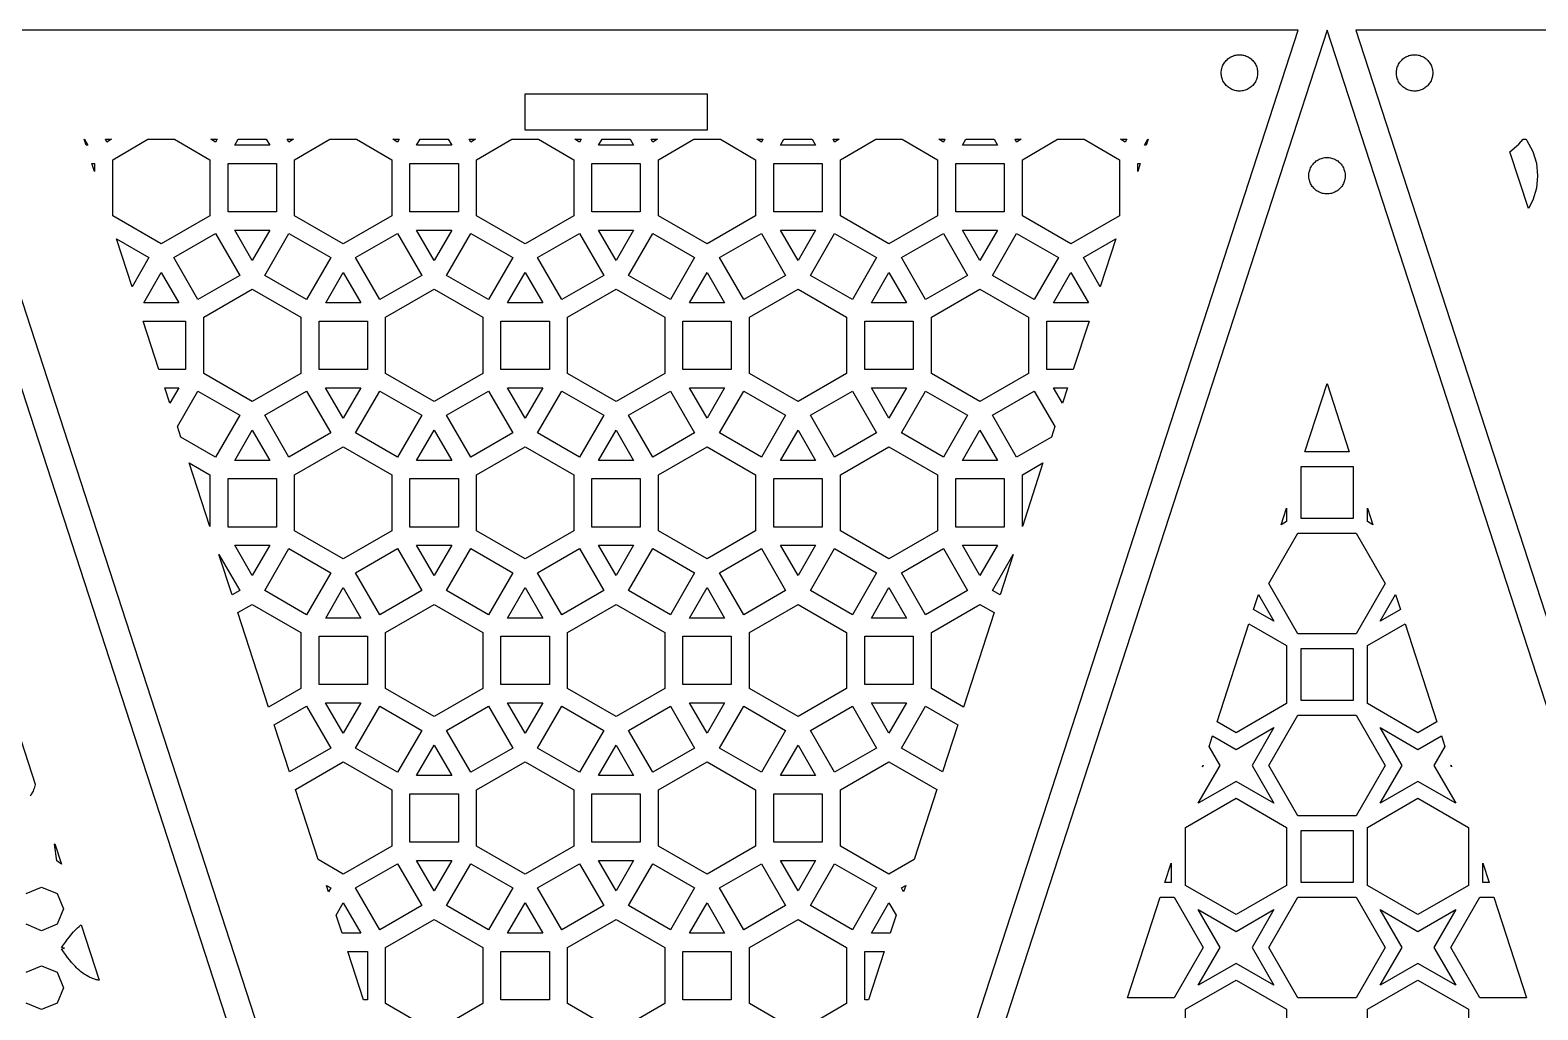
# Model space of a CAD drawing. Header units: metres. Extents: x 20 to 1108, y 20 to 485.
# Drawn here: x 265 to 430.8, y 143.1 to 250.8 of the extents above; entities that cross this region are included whole.
import ezdxf

# ---------------------------------------------------------------- set-up
doc = ezdxf.new("R2010")
doc.units = ezdxf.units.M

msp = doc.modelspace()

# ---------------------------------------------------------------- linework, layer by layer
for p, q in [((326.309, 20), (251.309, 250.826)), ((404.463, 250.826), (254.463, 250.826)), ((254.463, 250.826), (329.463, 20.0001)), ((329.463, 20.0001), (404.463, 250.826)), ((407.617, 250.826), (332.617, 20)), ((482.617, 20), (407.617, 250.826)), ((560.772, 250.826), (410.772, 250.826)), ((410.772, 250.826), (485.772, 20.0001)), ((396.131, 246.86), (396.181, 246.976)), ((396.181, 246.976), (396.239, 247.087)), ((396.239, 247.087), (396.302, 247.195)), ((396.302, 247.195), (396.373, 247.3)), ((396.373, 247.3), (396.45, 247.399)), ((396.45, 247.399), (396.534, 247.493)), ((396.534, 247.493), (396.622, 247.582)), ((396.622, 247.582), (396.716, 247.665)), ((396.716, 247.665), (396.816, 247.742)), ((396.816, 247.742), (396.919, 247.813)), ((396.919, 247.813), (397.028, 247.877)), ((397.028, 247.877), (397.14, 247.934)), ((397.14, 247.934), (397.255, 247.984)), ((397.255, 247.984), (397.373, 248.026)), ((397.373, 248.026), (397.493, 248.062)), ((397.493, 248.062), (397.617, 248.089)), ((397.617, 248.089), (397.741, 248.109)), ((397.741, 248.109), (397.866, 248.12)), ((397.866, 248.12), (397.992, 248.124)), ((397.992, 248.124), (398.117, 248.12)), ((398.117, 248.12), (398.242, 248.109)), ((398.242, 248.109), (398.366, 248.089)), ((398.366, 248.089), (398.489, 248.062)), ((398.489, 248.062), (398.609, 248.026)), ((398.609, 248.026), (398.727, 247.984)), ((398.727, 247.984), (398.843, 247.934)), ((398.843, 247.934), (398.954, 247.877)), ((398.954, 247.877), (399.063, 247.813)), ((399.063, 247.813), (399.166, 247.742)), ((399.166, 247.742), (399.266, 247.665)), ((399.266, 247.665), (399.361, 247.582)), ((399.361, 247.582), (399.449, 247.493)), ((399.449, 247.493), (399.533, 247.399)), ((399.533, 247.399), (399.609, 247.3)), ((399.609, 247.3), (399.68, 247.195)), ((399.68, 247.195), (399.743, 247.087)), ((399.743, 247.087), (399.801, 246.976)), ((399.801, 246.976), (399.851, 246.86)), ((415.384, 246.86), (415.434, 246.976)), ((415.434, 246.976), (415.492, 247.087)), ((415.492, 247.087), (415.555, 247.195)), ((415.555, 247.195), (415.626, 247.3)), ((415.626, 247.3), (415.703, 247.399)), ((415.703, 247.399), (415.787, 247.493)), ((415.787, 247.493), (415.874, 247.582)), ((415.874, 247.582), (415.969, 247.665)), ((415.969, 247.665), (416.069, 247.742)), ((416.069, 247.742), (416.172, 247.813)), ((416.172, 247.813), (416.281, 247.877)), ((416.281, 247.877), (416.392, 247.934)), ((416.392, 247.934), (416.508, 247.984)), ((416.508, 247.984), (416.626, 248.026)), ((416.626, 248.026), (416.747, 248.062)), ((416.747, 248.062), (416.87, 248.089)), ((416.87, 248.089), (416.994, 248.109)), ((416.994, 248.109), (417.119, 248.12)), ((417.119, 248.12), (417.244, 248.124)), ((417.244, 248.124), (417.37, 248.12)), ((417.37, 248.12), (417.495, 248.109)), ((417.495, 248.109), (417.619, 248.089)), ((417.619, 248.089), (417.742, 248.062)), ((417.742, 248.062), (417.862, 248.026)), ((417.862, 248.026), (417.98, 247.984)), ((417.98, 247.984), (418.095, 247.934)), ((418.095, 247.934), (418.207, 247.877)), ((418.207, 247.877), (418.316, 247.813)), ((418.316, 247.813), (418.419, 247.742)), ((418.419, 247.742), (418.519, 247.665)), ((418.519, 247.665), (418.613, 247.582)), ((418.613, 247.582), (418.702, 247.493)), ((418.702, 247.493), (418.786, 247.399)), ((418.786, 247.399), (418.862, 247.3)), ((418.862, 247.3), (418.933, 247.195)), ((418.933, 247.195), (418.997, 247.087)), ((418.997, 247.087), (419.054, 246.976)), ((419.054, 246.976), (419.104, 246.86)), ((395.992, 246.124), (395.995, 246.249)), ((395.995, 245.998), (395.992, 246.124)), ((395.995, 246.249), (396.007, 246.375)), ((396.007, 245.873), (395.995, 245.998)), ((396.007, 246.375), (396.027, 246.499)), ((396.027, 245.749), (396.007, 245.873)), ((396.027, 246.499), (396.054, 246.621)), ((396.054, 245.627), (396.027, 245.749)), ((396.054, 246.621), (396.089, 246.742)), ((396.089, 245.506), (396.054, 245.627)), ((396.089, 246.742), (396.131, 246.86)), ((396.131, 245.388), (396.089, 245.506)), ((396.181, 245.273), (396.131, 245.388)), ((399.851, 245.388), (399.801, 245.273)), ((399.851, 246.86), (399.893, 246.742)), ((399.893, 245.506), (399.851, 245.388)), ((399.893, 246.742), (399.928, 246.621)), ((399.928, 245.627), (399.893, 245.506)), ((399.928, 246.621), (399.955, 246.499)), ((399.955, 245.749), (399.928, 245.627)), ((399.955, 246.499), (399.975, 246.375)), ((399.975, 245.873), (399.955, 245.749)), ((399.975, 246.375), (399.987, 246.249)), ((399.987, 245.998), (399.975, 245.873)), ((399.987, 246.249), (399.992, 246.124)), ((399.992, 246.124), (399.987, 245.998)), ((415.244, 246.124), (415.248, 246.249)), ((415.248, 245.998), (415.244, 246.124)), ((415.248, 246.249), (415.26, 246.375)), ((415.26, 245.873), (415.248, 245.998)), ((415.26, 246.375), (415.28, 246.499)), ((415.28, 245.749), (415.26, 245.873)), ((415.28, 246.499), (415.307, 246.621)), ((415.307, 245.627), (415.28, 245.749)), ((415.307, 246.621), (415.342, 246.742)), ((415.342, 245.506), (415.307, 245.627)), ((415.342, 246.742), (415.384, 246.86)), ((415.384, 245.388), (415.342, 245.506)), ((415.434, 245.273), (415.384, 245.388)), ((419.104, 245.388), (419.054, 245.273)), ((419.104, 246.86), (419.146, 246.742)), ((419.146, 245.506), (419.104, 245.388)), ((419.146, 246.742), (419.181, 246.621)), ((419.181, 245.627), (419.146, 245.506)), ((419.181, 246.621), (419.208, 246.499)), ((419.208, 245.749), (419.181, 245.627)), ((419.208, 246.499), (419.228, 246.375)), ((419.228, 245.873), (419.208, 245.749)), ((419.228, 246.375), (419.24, 246.249)), ((419.24, 245.998), (419.228, 245.873)), ((419.24, 246.249), (419.244, 246.124)), ((419.244, 246.124), (419.24, 245.998)), ((319.463, 239.826), (319.463, 243.826)), ((319.463, 243.826), (339.463, 243.826)), ((339.463, 243.826), (339.463, 239.826)), ((396.239, 245.16), (396.181, 245.273)), ((396.302, 245.052), (396.239, 245.16)), ((396.373, 244.948), (396.302, 245.052)), ((396.45, 244.849), (396.373, 244.948)), ((396.534, 244.755), (396.45, 244.849)), ((396.622, 244.666), (396.534, 244.755)), ((396.716, 244.583), (396.622, 244.666)), ((396.816, 244.506), (396.716, 244.583)), ((396.919, 244.436), (396.816, 244.506)), ((397.028, 244.371), (396.919, 244.436)), ((397.14, 244.315), (397.028, 244.371)), ((397.255, 244.265), (397.14, 244.315)), ((397.373, 244.222), (397.255, 244.265)), ((397.493, 244.187), (397.373, 244.222)), ((397.617, 244.159), (397.493, 244.187)), ((397.741, 244.14), (397.617, 244.159)), ((397.866, 244.128), (397.741, 244.14)), ((397.992, 244.124), (397.866, 244.128)), ((398.117, 244.128), (397.992, 244.124)), ((398.242, 244.14), (398.117, 244.128)), ((398.366, 244.159), (398.242, 244.14)), ((398.489, 244.187), (398.366, 244.159)), ((398.609, 244.222), (398.489, 244.187)), ((398.727, 244.265), (398.609, 244.222)), ((398.843, 244.315), (398.727, 244.265)), ((398.954, 244.371), (398.843, 244.315)), ((399.063, 244.436), (398.954, 244.371)), ((399.166, 244.506), (399.063, 244.436)), ((399.266, 244.583), (399.166, 244.506)), ((399.361, 244.666), (399.266, 244.583)), ((399.449, 244.755), (399.361, 244.666)), ((399.533, 244.849), (399.449, 244.755)), ((399.609, 244.948), (399.533, 244.849)), ((399.68, 245.052), (399.609, 244.948)), ((399.743, 245.16), (399.68, 245.052)), ((399.801, 245.273), (399.743, 245.16)), ((415.492, 245.16), (415.434, 245.273)), ((415.555, 245.052), (415.492, 245.16)), ((415.626, 244.948), (415.555, 245.052)), ((415.703, 244.849), (415.626, 244.948)), ((415.787, 244.755), (415.703, 244.849)), ((415.874, 244.666), (415.787, 244.755)), ((415.969, 244.583), (415.874, 244.666)), ((416.069, 244.506), (415.969, 244.583)), ((416.172, 244.436), (416.069, 244.506)), ((416.281, 244.371), (416.172, 244.436)), ((416.392, 244.315), (416.281, 244.371)), ((416.508, 244.265), (416.392, 244.315)), ((416.626, 244.222), (416.508, 244.265)), ((416.747, 244.187), (416.626, 244.222)), ((416.87, 244.159), (416.747, 244.187)), ((416.994, 244.14), (416.87, 244.159)), ((417.119, 244.128), (416.994, 244.14)), ((417.244, 244.124), (417.119, 244.128)), ((417.37, 244.128), (417.244, 244.124)), ((417.495, 244.14), (417.37, 244.128)), ((417.619, 244.159), (417.495, 244.14)), ((417.742, 244.187), (417.619, 244.159)), ((417.862, 244.222), (417.742, 244.187)), ((417.98, 244.265), (417.862, 244.222)), ((418.095, 244.315), (417.98, 244.265)), ((418.207, 244.371), (418.095, 244.315)), ((418.316, 244.436), (418.207, 244.371)), ((418.419, 244.506), (418.316, 244.436)), ((418.519, 244.583), (418.419, 244.506)), ((418.613, 244.666), (418.519, 244.583)), ((418.702, 244.755), (418.613, 244.666)), ((418.786, 244.849), (418.702, 244.755)), ((418.862, 244.948), (418.786, 244.849)), ((418.933, 245.052), (418.862, 244.948)), ((418.997, 245.16), (418.933, 245.052)), ((419.054, 245.273), (418.997, 245.16)), ((271.195, 238.166), (270.98, 238.826)), ((270.98, 238.826), (271.011, 238.826)), ((271.011, 238.826), (271.392, 238.166)), ((273.32, 238.826), (273.999, 238.826)), ((273.49, 238.532), (273.32, 238.826)), ((273.999, 238.826), (273.49, 238.532)), ((274.123, 236.589), (277.999, 238.826)), ((277.999, 238.826), (280.927, 238.826)), ((280.927, 238.826), (284.803, 236.589)), ((284.928, 238.826), (285.607, 238.826)), ((285.437, 238.532), (284.928, 238.826)), ((285.607, 238.826), (285.437, 238.532)), ((287.535, 238.166), (287.916, 238.826)), ((287.916, 238.826), (291.011, 238.826)), ((291.011, 238.826), (291.392, 238.166)), ((293.32, 238.826), (293.999, 238.826)), ((293.49, 238.532), (293.32, 238.826)), ((293.999, 238.826), (293.49, 238.532)), ((294.123, 236.589), (297.999, 238.826)), ((297.999, 238.826), (300.927, 238.826)), ((300.927, 238.826), (304.803, 236.589)), ((304.928, 238.826), (305.607, 238.826)), ((305.437, 238.532), (304.928, 238.826)), ((305.607, 238.826), (305.437, 238.532)), ((307.535, 238.166), (307.916, 238.826)), ((307.916, 238.826), (311.011, 238.826)), ((311.011, 238.826), (311.392, 238.166)), ((313.32, 238.826), (313.999, 238.826)), ((313.49, 238.532), (313.32, 238.826)), ((313.999, 238.826), (313.49, 238.532)), ((314.123, 236.589), (317.999, 238.826)), ((317.999, 238.826), (320.927, 238.826)), ((339.463, 239.826), (319.463, 239.826)), ((320.927, 238.826), (324.803, 236.589)), ((324.928, 238.826), (325.607, 238.826)), ((325.437, 238.532), (324.928, 238.826)), ((325.607, 238.826), (325.437, 238.532)), ((327.535, 238.166), (327.916, 238.826)), ((327.916, 238.826), (331.011, 238.826)), ((331.011, 238.826), (331.392, 238.166)), ((333.32, 238.826), (333.999, 238.826)), ((333.49, 238.532), (333.32, 238.826)), ((333.999, 238.826), (333.49, 238.532)), ((334.123, 236.589), (337.999, 238.826)), ((337.999, 238.826), (340.927, 238.826)), ((340.927, 238.826), (344.803, 236.589)), ((344.928, 238.826), (345.607, 238.826)), ((345.437, 238.532), (344.928, 238.826)), ((345.607, 238.826), (345.437, 238.532)), ((347.535, 238.166), (347.916, 238.826)), ((347.916, 238.826), (351.011, 238.826)), ((351.011, 238.826), (351.392, 238.166)), ((353.32, 238.826), (353.999, 238.826)), ((353.49, 238.532), (353.32, 238.826)), ((353.999, 238.826), (353.49, 238.532)), ((354.123, 236.589), (357.999, 238.826)), ((357.999, 238.826), (360.927, 238.826)), ((360.927, 238.826), (364.803, 236.589)), ((364.928, 238.826), (365.607, 238.826)), ((365.437, 238.532), (364.928, 238.826)), ((365.607, 238.826), (365.437, 238.532)), ((367.535, 238.166), (367.916, 238.826)), ((367.916, 238.826), (371.011, 238.826)), ((371.011, 238.826), (371.392, 238.166)), ((373.32, 238.826), (373.999, 238.826)), ((373.49, 238.532), (373.32, 238.826)), ((373.999, 238.826), (373.49, 238.532)), ((374.123, 236.589), (377.999, 238.826)), ((377.999, 238.826), (380.927, 238.826)), ((380.927, 238.826), (384.803, 236.589)), ((384.928, 238.826), (385.607, 238.826)), ((385.437, 238.532), (384.928, 238.826)), ((385.607, 238.826), (385.437, 238.532)), ((387.535, 238.166), (387.916, 238.826)), ((387.947, 238.826), (387.732, 238.166)), ((387.916, 238.826), (387.947, 238.826)), ((428.722, 238.276), (429.173, 238.826)), ((429.173, 238.826), (429.5, 238.826)), ((429.5, 238.826), (429.592, 238.715)), ((429.592, 238.715), (430.239, 237.505)), ((271.392, 238.166), (271.195, 238.166)), ((291.392, 238.166), (287.535, 238.166)), ((311.392, 238.166), (307.535, 238.166)), ((331.392, 238.166), (327.535, 238.166)), ((351.392, 238.166), (347.535, 238.166)), ((371.392, 238.166), (367.535, 238.166)), ((387.732, 238.166), (387.535, 238.166)), ((427.731, 237.464), (428.722, 238.276)), ((429.753, 231.239), (427.731, 237.464)), ((430.239, 237.505), (430.637, 236.192)), ((271.844, 236.166), (272.123, 236.166)), ((272.123, 235.307), (271.844, 236.166)), ((272.123, 236.166), (272.123, 235.307)), ((274.123, 230.424), (274.123, 236.589)), ((284.803, 236.589), (284.803, 230.423)), ((286.803, 230.846), (286.803, 236.166)), ((286.803, 236.166), (292.123, 236.166)), ((292.123, 236.166), (292.123, 230.846)), ((294.123, 230.424), (294.123, 236.589)), ((304.803, 236.589), (304.803, 230.423)), ((306.803, 230.846), (306.803, 236.166)), ((306.803, 236.166), (312.123, 236.166)), ((312.123, 236.166), (312.123, 230.846)), ((314.123, 230.424), (314.123, 236.589)), ((324.803, 236.589), (324.803, 230.423)), ((326.803, 230.846), (326.803, 236.166)), ((326.803, 236.166), (332.123, 236.166)), ((332.123, 236.166), (332.123, 230.846)), ((334.123, 230.424), (334.123, 236.589)), ((344.803, 236.589), (344.803, 230.423)), ((346.803, 230.846), (346.803, 236.166)), ((346.803, 236.166), (352.123, 236.166)), ((352.123, 236.166), (352.123, 230.846)), ((354.123, 230.424), (354.123, 236.589)), ((364.803, 236.589), (364.803, 230.423)), ((366.803, 230.846), (366.803, 236.166)), ((366.803, 236.166), (372.123, 236.166)), ((372.123, 236.166), (372.123, 230.846)), ((374.123, 230.424), (374.123, 236.589)), ((384.803, 236.589), (384.803, 230.423)), ((386.803, 236.166), (387.082, 236.166)), ((387.082, 236.166), (386.803, 235.307)), ((386.803, 235.307), (386.803, 236.166)), ((405.68, 235.324), (405.715, 235.444)), ((405.715, 235.444), (405.758, 235.562)), ((405.758, 235.562), (405.808, 235.678)), ((405.808, 235.678), (405.865, 235.79)), ((405.865, 235.79), (405.929, 235.898)), ((405.929, 235.898), (405.999, 236.002)), ((405.999, 236.002), (406.076, 236.101)), ((406.076, 236.101), (406.159, 236.195)), ((406.159, 236.195), (406.248, 236.284)), ((406.248, 236.284), (406.343, 236.367)), ((406.343, 236.367), (406.442, 236.444)), ((406.442, 236.444), (406.546, 236.515)), ((406.546, 236.515), (406.654, 236.579)), ((406.654, 236.579), (406.766, 236.636)), ((406.766, 236.636), (406.881, 236.686)), ((406.881, 236.686), (406.999, 236.728)), ((406.999, 236.728), (407.12, 236.763)), ((407.12, 236.763), (407.242, 236.791)), ((407.242, 236.791), (407.367, 236.81)), ((407.367, 236.81), (407.492, 236.822)), ((407.492, 236.822), (407.617, 236.826)), ((407.617, 236.826), (407.743, 236.822)), ((407.743, 236.822), (407.868, 236.81)), ((407.868, 236.81), (407.992, 236.791)), ((407.992, 236.791), (408.115, 236.763)), ((408.115, 236.763), (408.236, 236.728)), ((408.236, 236.728), (408.354, 236.686)), ((408.354, 236.686), (408.469, 236.636)), ((408.469, 236.636), (408.581, 236.579)), ((408.581, 236.579), (408.689, 236.515)), ((408.689, 236.515), (408.793, 236.444)), ((408.793, 236.444), (408.892, 236.367)), ((408.892, 236.367), (408.987, 236.284)), ((408.987, 236.284), (409.076, 236.195)), ((409.076, 236.195), (409.159, 236.101)), ((409.159, 236.101), (409.236, 236.002)), ((409.236, 236.002), (409.306, 235.898)), ((409.306, 235.898), (409.37, 235.79)), ((409.37, 235.79), (409.427, 235.678)), ((409.427, 235.678), (409.477, 235.562)), ((409.477, 235.562), (409.52, 235.444)), ((409.52, 235.444), (409.555, 235.324)), ((430.637, 236.192), (430.772, 234.826)), ((405.617, 234.826), (405.621, 234.952)), ((405.621, 234.701), (405.617, 234.826)), ((405.621, 234.952), (405.633, 235.077)), ((405.633, 234.576), (405.621, 234.701)), ((405.633, 235.077), (405.653, 235.201)), ((405.653, 234.451), (405.633, 234.576)), ((405.653, 235.201), (405.68, 235.324)), ((405.68, 234.329), (405.653, 234.451)), ((405.715, 234.208), (405.68, 234.329)), ((405.758, 234.09), (405.715, 234.208)), ((405.808, 233.975), (405.758, 234.09)), ((405.865, 233.863), (405.808, 233.975)), ((405.929, 233.755), (405.865, 233.863)), ((405.999, 233.651), (405.929, 233.755)), ((409.306, 233.755), (409.236, 233.651)), ((409.37, 233.863), (409.306, 233.755)), ((409.427, 233.975), (409.37, 233.863)), ((409.477, 234.09), (409.427, 233.975)), ((409.52, 234.208), (409.477, 234.09)), ((409.555, 234.329), (409.52, 234.208)), ((409.555, 235.324), (409.582, 235.201)), ((409.582, 234.451), (409.555, 234.329)), ((409.582, 235.201), (409.602, 235.077)), ((409.602, 234.576), (409.582, 234.451)), ((409.602, 235.077), (409.614, 234.952)), ((409.614, 234.701), (409.602, 234.576)), ((409.614, 234.952), (409.617, 234.826)), ((409.617, 234.826), (409.614, 234.701)), ((430.772, 234.826), (430.637, 233.461)), ((406.076, 233.551), (405.999, 233.651)), ((406.159, 233.457), (406.076, 233.551)), ((406.248, 233.368), (406.159, 233.457)), ((406.343, 233.285), (406.248, 233.368)), ((406.442, 233.208), (406.343, 233.285)), ((406.546, 233.138), (406.442, 233.208)), ((406.654, 233.074), (406.546, 233.138)), ((406.766, 233.017), (406.654, 233.074)), ((406.881, 232.967), (406.766, 233.017)), ((406.999, 232.924), (406.881, 232.967)), ((407.12, 232.889), (406.999, 232.924)), ((407.242, 232.862), (407.12, 232.889)), ((407.367, 232.842), (407.242, 232.862)), ((407.492, 232.83), (407.367, 232.842)), ((407.617, 232.826), (407.492, 232.83)), ((407.743, 232.83), (407.617, 232.826)), ((407.868, 232.842), (407.743, 232.83)), ((407.992, 232.862), (407.868, 232.842)), ((408.115, 232.889), (407.992, 232.862)), ((408.236, 232.924), (408.115, 232.889)), ((408.354, 232.967), (408.236, 232.924)), ((408.469, 233.017), (408.354, 232.967)), ((408.581, 233.074), (408.469, 233.017)), ((408.689, 233.138), (408.581, 233.074)), ((408.793, 233.208), (408.689, 233.138)), ((408.892, 233.285), (408.793, 233.208)), ((408.987, 233.368), (408.892, 233.285)), ((409.076, 233.457), (408.987, 233.368)), ((409.159, 233.551), (409.076, 233.457)), ((409.236, 233.651), (409.159, 233.551)), ((430.239, 232.148), (429.753, 231.239)), ((430.637, 233.461), (430.239, 232.148)), ((279.463, 227.341), (274.123, 230.424)), ((284.803, 230.423), (279.463, 227.341)), ((292.123, 230.846), (286.803, 230.846)), ((299.463, 227.341), (294.123, 230.424)), ((304.803, 230.423), (299.463, 227.341)), ((312.123, 230.846), (306.803, 230.846)), ((319.463, 227.341), (314.123, 230.424)), ((324.803, 230.423), (319.463, 227.341)), ((332.123, 230.846), (326.803, 230.846)), ((339.463, 227.341), (334.123, 230.424)), ((344.803, 230.423), (339.463, 227.341)), ((352.123, 230.846), (346.803, 230.846)), ((359.463, 227.341), (354.123, 230.424)), ((364.803, 230.423), (359.463, 227.341)), ((372.123, 230.846), (366.803, 230.846)), ((379.463, 227.341), (374.123, 230.424)), ((384.803, 230.423), (379.463, 227.341)), ((287.534, 228.846), (291.391, 228.845)), ((289.463, 225.506), (287.534, 228.846)), ((291.391, 228.845), (289.463, 225.506)), ((307.534, 228.846), (311.391, 228.845)), ((309.463, 225.506), (307.534, 228.846)), ((311.391, 228.845), (309.463, 225.506)), ((327.534, 228.846), (331.391, 228.845)), ((329.463, 225.506), (327.534, 228.846)), ((331.391, 228.845), (329.463, 225.506)), ((347.534, 228.846), (351.391, 228.845)), ((349.463, 225.506), (347.534, 228.846)), ((351.391, 228.845), (349.463, 225.506)), ((367.534, 228.846), (371.391, 228.845)), ((369.463, 225.506), (367.534, 228.846)), ((371.391, 228.845), (369.463, 225.506)), ((274.538, 227.874), (278.097, 225.819)), ((276.247, 222.615), (274.538, 227.874)), ((280.829, 225.819), (285.437, 228.48)), ((285.437, 228.48), (288.097, 223.871)), ((290.829, 223.871), (293.49, 228.48)), ((293.49, 228.48), (298.097, 225.819)), ((300.829, 225.819), (305.437, 228.48)), ((305.437, 228.48), (308.097, 223.871)), ((310.829, 223.871), (313.49, 228.48)), ((313.49, 228.48), (318.097, 225.819)), ((320.829, 225.819), (325.437, 228.48)), ((325.437, 228.48), (328.097, 223.871)), ((330.829, 223.871), (333.49, 228.48)), ((333.49, 228.48), (338.097, 225.819)), ((340.829, 225.819), (345.437, 228.48)), ((345.437, 228.48), (348.097, 223.871)), ((350.829, 223.871), (353.49, 228.48)), ((353.49, 228.48), (358.097, 225.819)), ((360.829, 225.819), (365.437, 228.48)), ((365.437, 228.48), (368.097, 223.871)), ((370.829, 223.871), (373.49, 228.48)), ((373.49, 228.48), (378.097, 225.819)), ((380.829, 225.819), (384.388, 227.874)), ((384.388, 227.874), (382.679, 222.615)), ((278.097, 225.819), (276.247, 222.615)), ((283.49, 221.212), (280.829, 225.819)), ((298.097, 225.819), (295.437, 221.212)), ((303.49, 221.212), (300.829, 225.819)), ((318.097, 225.819), (315.437, 221.212)), ((323.49, 221.212), (320.829, 225.819)), ((338.097, 225.819), (335.437, 221.212)), ((343.49, 221.212), (340.829, 225.819)), ((358.097, 225.819), (355.437, 221.212)), ((363.49, 221.212), (360.829, 225.819)), ((378.097, 225.819), (375.437, 221.212)), ((382.679, 222.615), (380.829, 225.819)), ((277.535, 220.846), (279.463, 224.186)), ((279.463, 224.186), (281.392, 220.846)), ((288.097, 223.871), (283.49, 221.212)), ((295.437, 221.212), (290.829, 223.871)), ((297.535, 220.846), (299.463, 224.186)), ((299.463, 224.186), (301.392, 220.846)), ((308.097, 223.871), (303.49, 221.212)), ((315.437, 221.212), (310.829, 223.871)), ((317.535, 220.846), (319.463, 224.186)), ((319.463, 224.186), (321.392, 220.846)), ((328.097, 223.871), (323.49, 221.212)), ((335.437, 221.212), (330.829, 223.871)), ((337.535, 220.846), (339.463, 224.186)), ((339.463, 224.186), (341.392, 220.846)), ((348.097, 223.871), (343.49, 221.212)), ((355.437, 221.212), (350.829, 223.871)), ((357.535, 220.846), (359.463, 224.186)), ((359.463, 224.186), (361.392, 220.846)), ((368.097, 223.871), (363.49, 221.212)), ((375.437, 221.212), (370.829, 223.871)), ((377.535, 220.846), (379.463, 224.186)), ((379.463, 224.186), (381.392, 220.846)), ((284.123, 219.269), (289.463, 222.351)), ((289.463, 222.351), (294.803, 219.268)), ((304.123, 219.269), (309.463, 222.351)), ((309.463, 222.351), (314.803, 219.268)), ((324.123, 219.269), (329.463, 222.351)), ((329.463, 222.351), (334.803, 219.268)), ((344.123, 219.269), (349.463, 222.351)), ((349.463, 222.351), (354.803, 219.268)), ((364.123, 219.269), (369.463, 222.351)), ((369.463, 222.351), (374.803, 219.268)), ((281.392, 220.846), (277.535, 220.846)), ((301.392, 220.846), (297.535, 220.846)), ((321.392, 220.846), (317.535, 220.846)), ((341.392, 220.846), (337.535, 220.846)), ((361.392, 220.846), (357.535, 220.846)), ((381.392, 220.846), (377.535, 220.846)), ((279.201, 213.526), (277.472, 218.846)), ((277.472, 218.846), (282.123, 218.846)), ((282.123, 218.846), (282.123, 213.526)), ((284.123, 213.103), (284.123, 219.269)), ((294.803, 219.268), (294.803, 213.103)), ((296.803, 213.526), (296.803, 218.846)), ((296.803, 218.846), (302.123, 218.846)), ((302.123, 218.846), (302.123, 213.526)), ((304.123, 213.103), (304.123, 219.269)), ((314.803, 219.268), (314.803, 213.103)), ((316.803, 213.526), (316.803, 218.846)), ((316.803, 218.846), (322.123, 218.846)), ((322.123, 218.846), (322.123, 213.526)), ((324.123, 213.103), (324.123, 219.269)), ((334.803, 219.268), (334.803, 213.103)), ((336.803, 213.526), (336.803, 218.846)), ((336.803, 218.846), (342.123, 218.846)), ((342.123, 218.846), (342.123, 213.526)), ((344.123, 213.103), (344.123, 219.269)), ((354.803, 219.268), (354.803, 213.103)), ((356.803, 213.526), (356.803, 218.846)), ((356.803, 218.846), (362.123, 218.846)), ((362.123, 218.846), (362.123, 213.526)), ((364.123, 213.103), (364.123, 219.269)), ((374.803, 219.268), (374.803, 213.103)), ((376.803, 213.526), (376.803, 218.846)), ((376.803, 218.846), (381.454, 218.846)), ((381.454, 218.846), (379.726, 213.526)), ((282.123, 213.526), (279.201, 213.526)), ((289.463, 210.02), (284.123, 213.103)), ((294.803, 213.103), (289.463, 210.02)), ((302.123, 213.526), (296.803, 213.526)), ((309.463, 210.02), (304.123, 213.103)), ((314.803, 213.103), (309.463, 210.02)), ((322.123, 213.526), (316.803, 213.526)), ((329.463, 210.02), (324.123, 213.103)), ((334.803, 213.103), (329.463, 210.02)), ((342.123, 213.526), (336.803, 213.526)), ((349.463, 210.02), (344.123, 213.103)), ((354.803, 213.103), (349.463, 210.02)), ((362.123, 213.526), (356.803, 213.526)), ((369.463, 210.02), (364.123, 213.103)), ((374.803, 213.103), (369.463, 210.02)), ((379.726, 213.526), (376.803, 213.526)), ((279.85, 211.526), (281.391, 211.525)), ((280.406, 209.818), (279.85, 211.526)), ((281.391, 211.525), (280.406, 209.818)), ((281.237, 207.258), (283.49, 211.159)), ((283.49, 211.159), (288.097, 208.499)), ((290.829, 208.499), (295.437, 211.159)), ((295.437, 211.159), (298.097, 206.551)), ((297.534, 211.526), (301.391, 211.525)), ((299.463, 208.186), (297.534, 211.526)), ((301.391, 211.525), (299.463, 208.186)), ((300.829, 206.551), (303.49, 211.159)), ((303.49, 211.159), (308.097, 208.499)), ((310.829, 208.499), (315.437, 211.159)), ((315.437, 211.159), (318.097, 206.551)), ((317.534, 211.526), (321.391, 211.525)), ((319.463, 208.186), (317.534, 211.526)), ((321.391, 211.525), (319.463, 208.186)), ((320.829, 206.551), (323.49, 211.159)), ((323.49, 211.159), (328.097, 208.499)), ((330.829, 208.499), (335.437, 211.159)), ((335.437, 211.159), (338.097, 206.551)), ((337.534, 211.526), (341.391, 211.525)), ((339.463, 208.186), (337.534, 211.526)), ((341.391, 211.525), (339.463, 208.186)), ((340.829, 206.551), (343.49, 211.159)), ((343.49, 211.159), (348.097, 208.499)), ((350.829, 208.499), (355.437, 211.159)), ((355.437, 211.159), (358.097, 206.551)), ((357.534, 211.526), (361.391, 211.525)), ((359.463, 208.186), (357.534, 211.526)), ((361.391, 211.525), (359.463, 208.186)), ((360.829, 206.551), (363.49, 211.159)), ((363.49, 211.159), (368.097, 208.499)), ((370.829, 208.499), (375.437, 211.159)), ((375.437, 211.159), (377.69, 207.258)), ((377.534, 211.526), (379.076, 211.526)), ((378.521, 209.817), (377.534, 211.526)), ((379.076, 211.526), (378.521, 209.817)), ((405.169, 204.46), (407.617, 211.993)), ((407.617, 211.993), (410.066, 204.46)), ((281.614, 206.098), (281.237, 207.258)), ((288.097, 208.499), (285.437, 203.891)), ((293.49, 203.891), (290.829, 208.499)), ((308.097, 208.499), (305.437, 203.891)), ((313.49, 203.891), (310.829, 208.499)), ((328.097, 208.499), (325.437, 203.891)), ((333.49, 203.891), (330.829, 208.499)), ((348.097, 208.499), (345.437, 203.891)), ((353.49, 203.891), (350.829, 208.499)), ((368.097, 208.499), (365.437, 203.891)), ((373.49, 203.891), (370.829, 208.499)), ((377.69, 207.258), (377.313, 206.098)), ((285.437, 203.891), (281.614, 206.098)), ((287.535, 203.525), (289.463, 206.865)), ((289.463, 206.865), (291.392, 203.526)), ((298.097, 206.551), (293.49, 203.891)), ((305.437, 203.891), (300.829, 206.551)), ((307.535, 203.525), (309.463, 206.865)), ((309.463, 206.865), (311.392, 203.526)), ((318.097, 206.551), (313.49, 203.891)), ((325.437, 203.891), (320.829, 206.551)), ((327.535, 203.525), (329.463, 206.865)), ((329.463, 206.865), (331.392, 203.526)), ((338.097, 206.551), (333.49, 203.891)), ((345.437, 203.891), (340.829, 206.551)), ((347.535, 203.525), (349.463, 206.865)), ((349.463, 206.865), (351.392, 203.526)), ((358.097, 206.551), (353.49, 203.891)), ((365.437, 203.891), (360.829, 206.551)), ((367.535, 203.525), (369.463, 206.865)), ((369.463, 206.865), (371.392, 203.526)), ((377.313, 206.098), (373.49, 203.891)), ((294.123, 201.947), (299.463, 205.03)), ((299.463, 205.03), (304.803, 201.947)), ((314.123, 201.947), (319.463, 205.03)), ((319.463, 205.03), (324.803, 201.947)), ((334.123, 201.947), (339.463, 205.03)), ((339.463, 205.03), (344.803, 201.947)), ((354.123, 201.947), (359.463, 205.03)), ((359.463, 205.03), (364.803, 201.947)), ((410.066, 204.46), (405.169, 204.46)), ((282.537, 203.255), (284.803, 201.947)), ((284.803, 196.284), (282.537, 203.255)), ((291.392, 203.526), (287.535, 203.525)), ((311.392, 203.526), (307.535, 203.525)), ((331.392, 203.526), (327.535, 203.525)), ((351.392, 203.526), (347.535, 203.525)), ((371.392, 203.526), (367.535, 203.525)), ((374.123, 201.947), (376.389, 203.256)), ((376.389, 203.256), (374.123, 196.284)), ((404.757, 197.14), (404.757, 202.86)), ((404.757, 202.86), (410.478, 202.86)), ((410.478, 202.86), (410.478, 197.14)), ((284.803, 201.947), (284.803, 196.284)), ((286.803, 196.205), (286.803, 201.525)), ((286.803, 201.525), (292.123, 201.525)), ((292.123, 201.525), (292.123, 196.205)), ((294.123, 195.782), (294.123, 201.947)), ((304.803, 201.947), (304.803, 195.782)), ((306.803, 196.205), (306.803, 201.525)), ((306.803, 201.525), (312.123, 201.525)), ((312.123, 201.525), (312.123, 196.205)), ((314.123, 195.782), (314.123, 201.947)), ((324.803, 201.947), (324.803, 195.782)), ((326.803, 196.205), (326.803, 201.525)), ((326.803, 201.525), (332.123, 201.525)), ((332.123, 201.525), (332.123, 196.205)), ((334.123, 195.782), (334.123, 201.947)), ((344.803, 201.947), (344.803, 195.782)), ((346.803, 196.205), (346.803, 201.525)), ((346.803, 201.525), (352.123, 201.525)), ((352.123, 201.525), (352.123, 196.205)), ((354.123, 195.782), (354.123, 201.947)), ((364.803, 201.947), (364.803, 195.782)), ((366.803, 196.205), (366.803, 201.525)), ((366.803, 201.525), (372.123, 201.525)), ((372.123, 201.525), (372.123, 196.205)), ((374.123, 196.284), (374.123, 201.947)), ((402.572, 196.464), (403.158, 198.267)), ((403.158, 198.267), (403.158, 196.802)), ((412.077, 196.802), (412.077, 198.267)), ((412.077, 198.267), (412.663, 196.464)), ((292.123, 196.205), (286.803, 196.205)), ((299.463, 192.699), (294.123, 195.782)), ((304.803, 195.782), (299.463, 192.699)), ((312.123, 196.205), (306.803, 196.205)), ((319.463, 192.699), (314.123, 195.782)), ((324.803, 195.782), (319.463, 192.699)), ((332.123, 196.205), (326.803, 196.205)), ((339.463, 192.699), (334.123, 195.782)), ((344.803, 195.782), (339.463, 192.699)), ((352.123, 196.205), (346.803, 196.205)), ((359.463, 192.699), (354.123, 195.782)), ((364.803, 195.782), (359.463, 192.699)), ((372.123, 196.205), (366.803, 196.205)), ((403.158, 196.802), (402.572, 196.464)), ((410.478, 197.14), (404.757, 197.14)), ((412.663, 196.464), (412.077, 196.802)), ((287.534, 194.204), (291.391, 194.204)), ((289.463, 190.864), (287.534, 194.204)), ((291.391, 194.204), (289.463, 190.864)), ((307.534, 194.204), (311.391, 194.204)), ((309.463, 190.864), (307.534, 194.204)), ((311.391, 194.204), (309.463, 190.864)), ((327.534, 194.204), (331.391, 194.204)), ((329.463, 190.864), (327.534, 194.204)), ((331.391, 194.204), (329.463, 190.864)), ((347.534, 194.204), (351.391, 194.204)), ((349.463, 190.864), (347.534, 194.204)), ((351.391, 194.204), (349.463, 190.864)), ((367.534, 194.204), (371.391, 194.204)), ((369.463, 190.864), (367.534, 194.204)), ((371.391, 194.204), (369.463, 190.864)), ((401.221, 190), (404.419, 195.54)), ((404.419, 195.54), (410.816, 195.54)), ((410.816, 195.54), (414.014, 190)), ((285.804, 193.203), (288.097, 189.231)), ((287.253, 188.743), (285.804, 193.203)), ((290.829, 189.231), (293.49, 193.839)), ((293.49, 193.839), (298.097, 191.179)), ((300.829, 191.179), (305.437, 193.839)), ((305.437, 193.839), (308.097, 189.231)), ((310.829, 189.231), (313.49, 193.839)), ((313.49, 193.839), (318.097, 191.179)), ((320.829, 191.179), (325.437, 193.839)), ((325.437, 193.839), (328.097, 189.231)), ((330.829, 189.231), (333.49, 193.839)), ((333.49, 193.839), (338.097, 191.179)), ((340.829, 191.179), (345.437, 193.839)), ((345.437, 193.839), (348.097, 189.231)), ((350.829, 189.231), (353.49, 193.839)), ((353.49, 193.839), (358.097, 191.179)), ((360.829, 191.179), (365.437, 193.839)), ((365.437, 193.839), (368.097, 189.231)), ((370.829, 189.231), (373.122, 193.203)), ((373.122, 193.203), (371.673, 188.743)), ((298.097, 191.179), (295.437, 186.57)), ((303.49, 186.57), (300.829, 191.179)), ((318.097, 191.179), (315.437, 186.57)), ((323.49, 186.57), (320.829, 191.179)), ((338.097, 191.179), (335.437, 186.57)), ((343.49, 186.57), (340.829, 191.179)), ((358.097, 191.179), (355.437, 186.57)), ((363.49, 186.57), (360.829, 191.179)), ((288.097, 189.231), (287.253, 188.743)), ((295.437, 186.57), (290.829, 189.231)), ((297.535, 186.204), (299.463, 189.545)), ((299.463, 189.545), (301.392, 186.204)), ((308.097, 189.231), (303.49, 186.57)), ((315.437, 186.57), (310.829, 189.231)), ((317.535, 186.204), (319.463, 189.545)), ((319.463, 189.545), (321.392, 186.204)), ((328.097, 189.231), (323.49, 186.57)), ((335.437, 186.57), (330.829, 189.231)), ((337.535, 186.204), (339.463, 189.545)), ((339.463, 189.545), (341.392, 186.204)), ((348.097, 189.231), (343.49, 186.57)), ((355.437, 186.57), (350.829, 189.231)), ((357.535, 186.204), (359.463, 189.545)), ((359.463, 189.545), (361.392, 186.204)), ((368.097, 189.231), (363.49, 186.57)), ((371.673, 188.743), (370.829, 189.231)), ((404.419, 184.46), (401.221, 190)), ((414.014, 190), (410.816, 184.46)), ((287.885, 186.799), (289.463, 187.71)), ((289.463, 187.71), (294.803, 184.627)), ((304.123, 184.627), (309.463, 187.71)), ((309.463, 187.71), (314.803, 184.627)), ((324.123, 184.627), (329.463, 187.71)), ((329.463, 187.71), (334.803, 184.627)), ((344.123, 184.627), (349.463, 187.71)), ((349.463, 187.71), (354.803, 184.627)), ((364.123, 184.627), (369.463, 187.71)), ((369.463, 187.71), (371.041, 186.798)), ((399.54, 187.134), (400.076, 188.783)), ((400.076, 188.783), (401.772, 185.845)), ((413.463, 185.846), (415.159, 188.783)), ((415.159, 188.783), (415.695, 187.134)), ((291.258, 176.415), (287.885, 186.799)), ((301.392, 186.204), (297.535, 186.204)), ((321.392, 186.204), (317.535, 186.204)), ((341.392, 186.204), (337.535, 186.204)), ((361.392, 186.204), (357.535, 186.204)), ((371.041, 186.798), (367.668, 176.415)), ((401.772, 185.845), (399.54, 187.134)), ((415.695, 187.134), (413.463, 185.846)), ((294.803, 184.627), (294.803, 178.461)), ((296.803, 178.885), (296.803, 184.204)), ((296.803, 184.204), (302.123, 184.204)), ((302.123, 184.204), (302.123, 178.885)), ((304.123, 178.462), (304.123, 184.627)), ((314.803, 184.627), (314.803, 178.461)), ((316.803, 178.885), (316.803, 184.204)), ((316.803, 184.204), (322.123, 184.204)), ((322.123, 184.204), (322.123, 178.885)), ((324.123, 178.462), (324.123, 184.627)), ((334.803, 184.627), (334.803, 178.461)), ((336.803, 178.885), (336.803, 184.204)), ((336.803, 184.204), (342.123, 184.204)), ((342.123, 184.204), (342.123, 178.885)), ((344.123, 178.462), (344.123, 184.627)), ((354.803, 184.627), (354.803, 178.461)), ((356.803, 178.885), (356.803, 184.204)), ((356.803, 184.204), (362.123, 184.204)), ((362.123, 184.204), (362.123, 178.885)), ((364.123, 178.462), (364.123, 184.627)), ((395.534, 174.806), (399.034, 185.578)), ((399.034, 185.578), (403.158, 183.198)), ((410.816, 184.46), (404.419, 184.46)), ((412.077, 183.198), (416.201, 185.578)), ((416.201, 185.578), (419.701, 174.806)), ((403.158, 183.198), (403.158, 176.802)), ((404.757, 177.14), (404.757, 182.86)), ((404.757, 182.86), (410.478, 182.86)), ((410.478, 182.86), (410.478, 177.14)), ((412.077, 176.802), (412.077, 183.198)), ((294.803, 178.461), (291.258, 176.415)), ((302.123, 178.885), (296.803, 178.885)), ((309.463, 175.379), (304.123, 178.462)), ((314.803, 178.461), (309.463, 175.379)), ((322.123, 178.885), (316.803, 178.885)), ((329.463, 175.379), (324.123, 178.462)), ((334.803, 178.461), (329.463, 175.379)), ((342.123, 178.885), (336.803, 178.885)), ((349.463, 175.379), (344.123, 178.462)), ((354.803, 178.461), (349.463, 175.379)), ((362.123, 178.885), (356.803, 178.885)), ((367.668, 176.415), (364.123, 178.462)), ((291.89, 174.471), (295.437, 176.518)), ((295.437, 176.518), (298.097, 171.91)), ((297.534, 176.884), (301.391, 176.883)), ((299.463, 173.544), (297.534, 176.884)), ((301.391, 176.883), (299.463, 173.544)), ((300.829, 171.91), (303.49, 176.518)), ((303.49, 176.518), (308.097, 173.859)), ((310.829, 173.859), (315.437, 176.518)), ((315.437, 176.518), (318.097, 171.91)), ((317.534, 176.884), (321.391, 176.883)), ((319.463, 173.544), (317.534, 176.884)), ((321.391, 176.883), (319.463, 173.544)), ((320.829, 171.91), (323.49, 176.518)), ((323.49, 176.518), (328.097, 173.859)), ((330.829, 173.859), (335.437, 176.518)), ((335.437, 176.518), (338.097, 171.91)), ((337.534, 176.884), (341.391, 176.883)), ((339.463, 173.544), (337.534, 176.884)), ((341.391, 176.883), (339.463, 173.544)), ((340.829, 171.91), (343.49, 176.518)), ((343.49, 176.518), (348.097, 173.859)), ((350.829, 173.859), (355.437, 176.518)), ((355.437, 176.518), (358.097, 171.91)), ((357.534, 176.884), (361.391, 176.883)), ((359.463, 173.544), (357.534, 176.884)), ((361.391, 176.883), (359.463, 173.544)), ((360.829, 171.91), (363.49, 176.518)), ((363.49, 176.518), (367.036, 174.471)), ((403.158, 176.802), (397.617, 173.604)), ((410.478, 177.14), (404.757, 177.14)), ((417.617, 173.604), (412.077, 176.802)), ((293.572, 169.297), (291.89, 174.471)), ((367.036, 174.471), (365.355, 169.297)), ((397.617, 173.604), (395.534, 174.806)), ((397.617, 171.756), (401.772, 174.155)), ((401.772, 174.155), (399.373, 170)), ((401.221, 170), (404.419, 175.54)), ((404.419, 175.54), (410.816, 175.54)), ((410.816, 175.54), (414.014, 170)), ((415.862, 170), (413.463, 174.155)), ((413.463, 174.155), (417.617, 171.756)), ((419.701, 174.806), (417.617, 173.604)), ((264.074, 172.706), (265.616, 167.96)), ((308.097, 173.859), (305.437, 169.25)), ((313.49, 169.25), (310.829, 173.859)), ((328.097, 173.859), (325.437, 169.25)), ((333.49, 169.25), (330.829, 173.859)), ((348.097, 173.859), (345.437, 169.25)), ((353.49, 169.25), (350.829, 173.859)), ((394.653, 172.093), (395.029, 173.25)), ((395.029, 173.25), (397.617, 171.756)), ((417.617, 171.756), (420.206, 173.25)), ((420.206, 173.25), (420.582, 172.093)), ((298.097, 171.91), (293.572, 169.297)), ((305.437, 169.25), (300.829, 171.91)), ((307.535, 168.884), (309.463, 172.224)), ((309.463, 172.224), (311.392, 168.884)), ((318.097, 171.91), (313.49, 169.25)), ((325.437, 169.25), (320.829, 171.91)), ((327.535, 168.884), (329.463, 172.224)), ((329.463, 172.224), (331.392, 168.884)), ((338.097, 171.91), (333.49, 169.25)), ((345.437, 169.25), (340.829, 171.91)), ((347.535, 168.884), (349.463, 172.224)), ((349.463, 172.224), (351.392, 168.884)), ((358.097, 171.91), (353.49, 169.25)), ((365.355, 169.297), (360.829, 171.91)), ((395.862, 170), (394.653, 172.093)), ((420.582, 172.093), (419.373, 170)), ((294.203, 167.353), (299.463, 170.39)), ((299.463, 170.39), (304.803, 167.307)), ((314.123, 167.307), (319.463, 170.39)), ((319.463, 170.39), (324.803, 167.307)), ((334.123, 167.307), (339.463, 170.39)), ((339.463, 170.39), (344.803, 167.307)), ((354.123, 167.307), (359.463, 170.39)), ((359.463, 170.39), (364.723, 167.353)), ((393.463, 165.846), (395.862, 170)), ((393.92, 169.838), (393.988, 170.045)), ((394.014, 170), (393.92, 169.838)), ((393.988, 170.045), (394.014, 170)), ((399.373, 170), (401.772, 165.845)), ((404.419, 164.46), (401.221, 170)), ((414.014, 170), (410.816, 164.46)), ((413.463, 165.846), (415.862, 170)), ((419.373, 170), (421.772, 165.845)), ((421.221, 170), (421.247, 170.045)), ((421.315, 169.838), (421.221, 170)), ((421.247, 170.045), (421.315, 169.838)), ((265.482, 167.46), (265.426, 167.318)), ((265.529, 167.605), (265.482, 167.46)), ((265.571, 167.754), (265.529, 167.605)), ((265.607, 167.908), (265.571, 167.754)), ((265.616, 167.96), (265.607, 167.908)), ((311.392, 168.884), (307.535, 168.884)), ((331.392, 168.884), (327.535, 168.884)), ((351.392, 168.884), (347.535, 168.884)), ((397.617, 168.244), (393.463, 165.846)), ((401.772, 165.845), (397.617, 168.244)), ((417.617, 168.244), (413.463, 165.846)), ((421.772, 165.845), (417.617, 168.244)), ((265.124, 166.765), (265.035, 166.642)), ((265.191, 166.865), (265.124, 166.765)), ((265.238, 166.942), (265.191, 166.865)), ((265.311, 167.073), (265.238, 166.942)), ((265.364, 167.181), (265.311, 167.073)), ((265.426, 167.318), (265.364, 167.181)), ((296.705, 159.651), (294.203, 167.353)), ((304.803, 167.307), (304.803, 161.141)), ((306.803, 161.564), (306.803, 166.884)), ((306.803, 166.884), (312.123, 166.884)), ((312.123, 166.884), (312.123, 161.564)), ((314.123, 161.141), (314.123, 167.307)), ((324.803, 167.307), (324.803, 161.141)), ((326.803, 161.564), (326.803, 166.884)), ((326.803, 166.884), (332.123, 166.884)), ((332.123, 166.884), (332.123, 161.564)), ((334.123, 161.141), (334.123, 167.307)), ((344.803, 167.307), (344.803, 161.141)), ((346.803, 161.564), (346.803, 166.884)), ((346.803, 166.884), (352.123, 166.884)), ((352.123, 166.884), (352.123, 161.564)), ((354.123, 161.141), (354.123, 167.307)), ((364.723, 167.353), (362.221, 159.651)), ((392.077, 163.198), (397.617, 166.396)), ((397.617, 166.396), (403.158, 163.198)), ((412.077, 163.198), (417.617, 166.396)), ((417.617, 166.396), (423.158, 163.198)), ((410.816, 164.46), (404.419, 164.46)), ((392.077, 156.802), (392.077, 163.198)), ((403.158, 163.198), (403.158, 156.802)), ((404.757, 157.14), (404.757, 162.86)), ((404.757, 162.86), (410.478, 162.86)), ((410.478, 162.86), (410.478, 157.14)), ((412.077, 156.802), (412.077, 163.198)), ((423.158, 163.198), (423.158, 156.802)), ((267.74, 161.351), (267.757, 161.372)), ((267.981, 159.529), (267.74, 161.351)), ((267.757, 161.372), (268.48, 159.146)), ((304.803, 161.141), (299.463, 158.059)), ((312.123, 161.564), (306.803, 161.564)), ((319.463, 158.059), (314.123, 161.141)), ((324.803, 161.141), (319.463, 158.059)), ((332.123, 161.564), (326.803, 161.564)), ((339.463, 158.059), (334.123, 161.141)), ((344.803, 161.141), (339.463, 158.059)), ((352.123, 161.564), (346.803, 161.564)), ((359.463, 158.059), (354.123, 161.141)), ((268.48, 159.146), (267.981, 159.529)), ((299.463, 158.059), (296.705, 159.651)), ((300.829, 156.537), (305.437, 159.197)), ((305.437, 159.197), (308.097, 154.589)), ((307.534, 159.564), (311.391, 159.563)), ((309.463, 156.224), (307.534, 159.564)), ((311.391, 159.563), (309.463, 156.224)), ((310.829, 154.589), (313.49, 159.197)), ((313.49, 159.197), (318.097, 156.537)), ((320.829, 156.537), (325.437, 159.197)), ((325.437, 159.197), (328.097, 154.589)), ((327.534, 159.564), (331.391, 159.563)), ((329.463, 156.224), (327.534, 159.564)), ((331.391, 159.563), (329.463, 156.224)), ((330.829, 154.589), (333.49, 159.197)), ((333.49, 159.197), (338.097, 156.537)), ((340.829, 156.537), (345.437, 159.197)), ((345.437, 159.197), (348.097, 154.589)), ((347.534, 159.564), (351.391, 159.563)), ((349.463, 156.224), (347.534, 159.564)), ((351.391, 159.563), (349.463, 156.224)), ((350.829, 154.589), (353.49, 159.197)), ((353.49, 159.197), (358.097, 156.537)), ((362.221, 159.651), (359.463, 158.059)), ((389.794, 157.14), (390.478, 159.242)), ((390.478, 159.242), (390.478, 157.14)), ((424.757, 157.14), (424.757, 159.242)), ((424.757, 159.242), (425.441, 157.14)), ((264.612, 155.931), (266.309, 156.634)), ((266.309, 156.634), (268.006, 155.931)), ((268.006, 155.931), (268.709, 154.234)), ((297.629, 156.808), (298.097, 156.537)), ((297.854, 156.116), (297.629, 156.808)), ((298.097, 156.537), (297.854, 156.116)), ((303.49, 151.93), (300.829, 156.537)), ((318.097, 156.537), (315.437, 151.93)), ((323.49, 151.93), (320.829, 156.537)), ((338.097, 156.537), (335.437, 151.93)), ((343.49, 151.93), (340.829, 156.537)), ((358.097, 156.537), (355.437, 151.93)), ((360.829, 156.537), (361.297, 156.808)), ((361.073, 156.116), (360.829, 156.537)), ((361.297, 156.808), (361.073, 156.116)), ((390.478, 157.14), (389.794, 157.14)), ((397.617, 153.604), (392.077, 156.802)), ((403.158, 156.802), (397.617, 153.604)), ((410.478, 157.14), (404.757, 157.14)), ((417.617, 153.604), (412.077, 156.802)), ((423.158, 156.802), (417.617, 153.604)), ((425.441, 157.14), (424.757, 157.14)), ((268.709, 154.234), (268.006, 152.537)), ((298.686, 153.557), (299.463, 154.903)), ((299.463, 154.903), (301.392, 151.564)), ((308.097, 154.589), (303.49, 151.93)), ((315.437, 151.93), (310.829, 154.589)), ((317.535, 151.564), (319.463, 154.903)), ((319.463, 154.903), (321.392, 151.564)), ((328.097, 154.589), (323.49, 151.93)), ((335.437, 151.93), (330.829, 154.589)), ((337.535, 151.564), (339.463, 154.903)), ((339.463, 154.903), (341.392, 151.564)), ((348.097, 154.589), (343.49, 151.93)), ((355.437, 151.93), (350.829, 154.589)), ((357.535, 151.564), (359.463, 154.903)), ((359.463, 154.903), (360.241, 153.557)), ((385.674, 144.46), (389.275, 155.54)), ((389.275, 155.54), (390.816, 155.54)), ((390.816, 155.54), (394.014, 150)), ((395.862, 150), (393.463, 154.155)), ((393.463, 154.155), (397.617, 151.756)), ((397.617, 151.756), (401.772, 154.155)), ((401.772, 154.155), (399.373, 150)), ((401.221, 150), (404.419, 155.54)), ((404.419, 155.54), (410.816, 155.54)), ((410.816, 155.54), (414.014, 150)), ((415.862, 150), (413.463, 154.155)), ((413.463, 154.155), (417.617, 151.756)), ((417.617, 151.756), (421.772, 154.155)), ((421.772, 154.155), (419.373, 150)), ((421.221, 150), (424.419, 155.54)), ((424.419, 155.54), (425.96, 155.54)), ((425.96, 155.54), (429.561, 144.46)), ((266.309, 151.834), (264.612, 152.537)), ((268.006, 152.537), (266.309, 151.834)), ((299.333, 151.564), (298.686, 153.557)), ((304.123, 149.986), (309.463, 153.068)), ((309.463, 153.068), (314.803, 149.986)), ((324.123, 149.986), (329.463, 153.068)), ((329.463, 153.068), (334.803, 149.986)), ((344.123, 149.986), (349.463, 153.068)), ((349.463, 153.068), (354.803, 149.986)), ((360.241, 153.557), (359.593, 151.564)), ((268.919, 150.591), (269.159, 150.913)), ((269.159, 150.913), (269.399, 151.215)), ((269.399, 151.215), (269.609, 151.463)), ((269.609, 151.463), (269.819, 151.698)), ((269.819, 151.698), (269.998, 151.887)), ((269.998, 151.887), (270.149, 152.036)), ((270.149, 152.036), (270.269, 152.15)), ((270.269, 152.15), (270.449, 152.312)), ((270.449, 152.312), (270.599, 152.438)), ((270.599, 152.438), (270.647, 152.476)), ((270.647, 152.476), (272.624, 146.392)), ((301.392, 151.564), (299.333, 151.564)), ((321.392, 151.564), (317.535, 151.564)), ((341.392, 151.564), (337.535, 151.564)), ((359.593, 151.564), (357.535, 151.564)), ((268.499, 149.982), (268.709, 150.293)), ((268.806, 149.904), (268.499, 149.982)), ((268.499, 149.825), (268.806, 149.904)), ((268.709, 149.515), (268.499, 149.825)), ((268.709, 150.293), (268.919, 150.591)), ((268.919, 149.217), (268.709, 149.515)), ((269.159, 148.895), (268.919, 149.217)), ((301.711, 144.243), (299.983, 149.564)), ((299.983, 149.564), (302.123, 149.564)), ((302.123, 149.564), (302.123, 144.243)), ((304.123, 143.82), (304.123, 149.986)), ((314.803, 149.986), (314.803, 143.82)), ((316.803, 144.243), (316.803, 149.564)), ((316.803, 149.564), (322.123, 149.564)), ((322.123, 149.564), (322.123, 144.243)), ((324.123, 143.82), (324.123, 149.986)), ((334.803, 149.986), (334.803, 143.82)), ((336.803, 144.243), (336.803, 149.564)), ((336.803, 149.564), (342.123, 149.564)), ((342.123, 149.564), (342.123, 144.243)), ((344.123, 143.82), (344.123, 149.986)), ((354.803, 149.986), (354.803, 143.82)), ((356.803, 144.243), (356.803, 149.564)), ((356.803, 149.564), (358.944, 149.564)), ((358.944, 149.564), (357.215, 144.243)), ((394.014, 150), (390.816, 144.46)), ((393.463, 145.846), (395.862, 150)), ((399.373, 150), (401.772, 145.845)), ((404.419, 144.46), (401.221, 150)), ((414.014, 150), (410.816, 144.46)), ((413.463, 145.846), (415.862, 150)), ((419.373, 150), (421.772, 145.845)), ((424.419, 144.46), (421.221, 150)), ((264.612, 147.271), (266.309, 147.974)), ((266.309, 147.974), (268.006, 147.271)), ((269.399, 148.593), (269.159, 148.895)), ((269.609, 148.345), (269.399, 148.593)), ((269.82, 148.11), (269.609, 148.345)), ((269.998, 147.921), (269.82, 148.11)), ((270.149, 147.771), (269.998, 147.921)), ((270.269, 147.658), (270.149, 147.771)), ((270.449, 147.495), (270.269, 147.658)), ((397.617, 148.244), (393.463, 145.846)), ((401.772, 145.845), (397.617, 148.244)), ((417.617, 148.244), (413.463, 145.846)), ((421.772, 145.845), (417.617, 148.244)), ((268.006, 147.271), (268.709, 145.574)), ((270.599, 147.369), (270.449, 147.495)), ((270.839, 147.181), (270.599, 147.369)), ((270.988, 147.075), (270.839, 147.181)), ((271.139, 146.975), (270.988, 147.075)), ((271.23, 146.918), (271.139, 146.975)), ((271.319, 146.865), (271.23, 146.918)), ((271.498, 146.766), (271.319, 146.865)), ((271.618, 146.706), (271.498, 146.766)), ((271.769, 146.638), (271.618, 146.706)), ((271.89, 146.588), (271.769, 146.638)), ((272.008, 146.544), (271.89, 146.588)), ((272.158, 146.495), (272.008, 146.544)), ((272.308, 146.454), (272.158, 146.495)), ((272.459, 146.42), (272.308, 146.454)), ((272.519, 146.408), (272.459, 146.42)), ((272.624, 146.392), (272.519, 146.408)), ((392.077, 143.198), (397.617, 146.396)), ((397.617, 146.396), (403.158, 143.198)), ((412.077, 143.198), (417.617, 146.396)), ((417.617, 146.396), (423.158, 143.198)), ((268.709, 145.574), (268.006, 143.877)), ((302.123, 144.243), (301.711, 144.243)), ((322.123, 144.243), (316.803, 144.243)), ((342.123, 144.243), (336.803, 144.243)), ((357.215, 144.243), (356.803, 144.243)), ((390.816, 144.46), (385.674, 144.46)), ((410.816, 144.46), (404.419, 144.46)), ((429.561, 144.46), (424.419, 144.46)), ((266.309, 143.174), (264.612, 143.877)), ((268.006, 143.877), (266.309, 143.174)), ((309.463, 140.737), (304.123, 143.82)), ((314.803, 143.82), (309.463, 140.737)), ((329.463, 140.737), (324.123, 143.82)), ((334.803, 143.82), (329.463, 140.737)), ((349.463, 140.737), (344.123, 143.82)), ((354.803, 143.82), (349.463, 140.737)), ((392.077, 136.802), (392.077, 143.198)), ((403.158, 143.198), (403.158, 136.802)), ((412.077, 136.802), (412.077, 143.198)), ((423.158, 143.198), (423.158, 136.802))]:
    msp.add_line(p, q)

doc.saveas('drawing.dxf')
